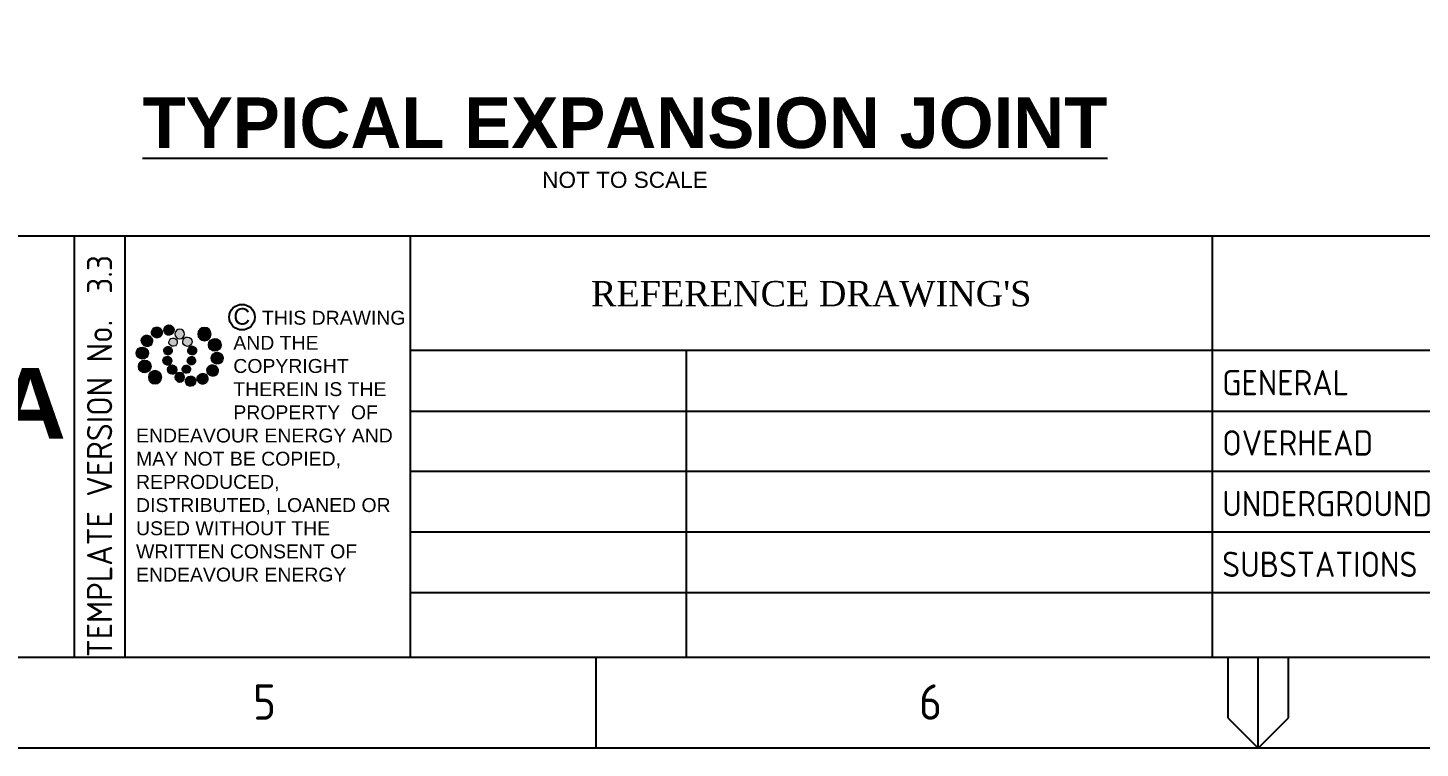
# Paper-space layout 'SHEET (5)' of a CAD drawing. Header units: metres. Extents: x -9 to 1337, y -9 to 581.
# Drawn here: x 285.9 to 423.6, y -5.4 to 65.8 of the extents above; entities that cross this region are included whole.
import ezdxf
from ezdxf.enums import TextEntityAlignment as Align

# ---------------------------------------------------------------- set-up
doc = ezdxf.new("R2010")
doc.units = ezdxf.units.M
doc.layers.get('0').update_dxf_attribs({"color": 6})
doc.layers.add('_User Miscellaneous5', color=7, linetype='Continuous')
doc.layers.add('Notes', color=7, linetype='Continuous')
doc.styles.add('ARIAL', font='arial.ttf', dxfattribs={"height": 2})
doc.styles.add('ARIALBOLD', font='arialbd.ttf')
doc.styles.add('iecISOCP', font='isocp.shx')
doc.styles.add('iecTimesNewRoman', font='times.ttf')
doc.styles.get("Standard").update_dxf_attribs({"font": 'arial.ttf'})
doc.linetypes.add('Cable G', pattern='A,6,-0.5,["G",Standard,S=1.7,R=0,X=0.3,Y=-0.8],-2.8', length=9.3)

# ---------------------------------------------------------------- blocks, each defined once
blk = doc.blocks.new('EE_LOGO_SMALL')
at = {"layer": 'Notes'}
h = blk.add_hatch(color=256, dxfattribs=at)
edge = h.paths.add_edge_path()
edge.add_spline(control_points=[(-4.19, 5.89), (-4.56, 6.46), (-5.32, 6.62), (-5.88, 6.26), (-6.45, 5.89), (-6.61, 5.13), (-6.25, 4.56), (-5.88, 4), (-5.13, 3.83), (-4.56, 4.2), (-3.99, 4.56), (-3.82, 5.32), (-4.19, 5.89)], knot_values=[0, 0, 0, 0, 1, 1, 1, 2, 2, 2, 3, 3, 3, 4, 4, 4, 4], degree=3, periodic=0)
h = blk.add_hatch(color=256, dxfattribs=at)
edge = h.paths.add_edge_path()
edge.add_spline(control_points=[(-1.35, 5.88), (-1.41, 6.52), (-1.98, 6.98), (-2.62, 6.92), (-3.26, 6.85), (-3.72, 6.28), (-3.66, 5.65), (-3.6, 5.01), (-3.03, 4.54), (-2.39, 4.61), (-1.75, 4.67), (-1.28, 5.24), (-1.35, 5.88)], knot_values=[0, 0, 0, 0, 1, 1, 1, 2, 2, 2, 3, 3, 3, 4, 4, 4, 4], degree=3, periodic=0)
h = blk.add_hatch(color=256, dxfattribs=at)
edge = h.paths.add_edge_path()
edge.add_spline(control_points=[(6.99, 4.87), (6.99, 4.04), (6.32, 3.36), (5.48, 3.36), (4.65, 3.36), (3.97, 4.04), (3.97, 4.87), (3.97, 5.71), (4.65, 6.38), (5.48, 6.38), (6.32, 6.38), (6.99, 5.71), (6.99, 4.87)], knot_values=[0, 0, 0, 0, 1, 1, 1, 2, 2, 2, 3, 3, 3, 4, 4, 4, 4], degree=3, periodic=0)
h = blk.add_hatch(color=256, dxfattribs=at)
edge = h.paths.add_edge_path()
edge.add_spline(control_points=[(-6.81, 4.47), (-7.42, 4.82), (-8.21, 4.62), (-8.57, 4), (-8.92, 3.39), (-8.72, 2.6), (-8.1, 2.25), (-7.49, 1.89), (-6.7, 2.09), (-6.34, 2.71), (-5.98, 3.32), (-6.19, 4.11), (-6.81, 4.47)], knot_values=[0, 0, 0, 0, 1, 1, 1, 2, 2, 2, 3, 3, 3, 4, 4, 4, 4], degree=3, periodic=0)
h = blk.add_hatch(color=256, dxfattribs=at)
edge = h.paths.add_edge_path()
edge.add_spline(control_points=[(1.01, 4.87), (1.01, 4.27), (0.53, 3.79), (-0.07, 3.79), (-0.67, 3.79), (-1.16, 4.27), (-1.16, 4.87), (-1.16, 5.47), (-0.67, 5.96), (-0.07, 5.96), (0.53, 5.96), (1.01, 5.47), (1.01, 4.87)], knot_values=[0, 0, 0, 0, 1, 1, 1, 2, 2, 2, 3, 3, 3, 4, 4, 4, 4], degree=3, periodic=0)
edge = h.paths.add_edge_path()
edge.add_spline(control_points=[(-1.36, 3.98), (-1.87, 4.09), (-2.38, 3.77), (-2.49, 3.26), (-2.6, 2.75), (-2.27, 2.24), (-1.76, 2.13), (-1.25, 2.02), (-0.75, 2.35), (-0.64, 2.86), (-0.53, 3.37), (-0.85, 3.87), (-1.36, 3.98)], knot_values=[0, 0, 0, 0, 1, 1, 1, 2, 2, 2, 3, 3, 3, 4, 4, 4, 4], degree=3, periodic=0)
h = blk.add_hatch(color=256, dxfattribs=at)
edge = h.paths.add_edge_path()
edge.add_spline(control_points=[(2.33, 2.37), (2.77, 2.76), (2.8, 3.42), (2.42, 3.85), (2.03, 4.29), (1.37, 4.32), (0.94, 3.94), (0.51, 3.55), (0.47, 2.89), (0.85, 2.46), (1.24, 2.03), (1.9, 1.99), (2.33, 2.37)], knot_values=[0, 0, 0, 0, 1, 1, 1, 2, 2, 2, 3, 3, 3, 4, 4, 4, 4], degree=3, periodic=0)
edge = h.paths.add_edge_path()
edge.add_spline(control_points=[(1.01, 4.87), (1.01, 4.27), (0.53, 3.79), (-0.07, 3.79), (-0.67, 3.79), (-1.16, 4.27), (-1.16, 4.87), (-1.16, 5.47), (-0.67, 5.96), (-0.07, 5.96), (0.53, 5.96), (1.01, 5.47), (1.01, 4.87)], knot_values=[0, 0, 0, 0, 1, 1, 1, 2, 2, 2, 3, 3, 3, 4, 4, 4, 4], degree=3, periodic=0)
h = blk.add_hatch(color=256, dxfattribs=at)
edge = h.paths.add_edge_path()
edge.add_spline(control_points=[(1.01, 4.87), (1.01, 4.27), (0.53, 3.79), (-0.07, 3.79), (-0.67, 3.79), (-1.16, 4.27), (-1.16, 4.87), (-1.16, 5.47), (-0.67, 5.96), (-0.07, 5.96), (0.53, 5.96), (1.01, 5.47), (1.01, 4.87)], knot_values=[0, 0, 0, 0, 1, 1, 1, 2, 2, 2, 3, 3, 3, 4, 4, 4, 4], degree=3, periodic=0)
edge = h.paths.add_edge_path(flags=16)
edge.add_spline(control_points=[(1.01, 4.87), (1.01, 4.27), (0.53, 3.79), (-0.07, 3.79), (-0.67, 3.79), (-1.16, 4.27), (-1.16, 4.87), (-1.16, 5.47), (-0.67, 5.96), (-0.07, 5.96), (0.53, 5.96), (1.01, 5.47), (1.01, 4.87)], knot_values=[0, 0, 0, 0, 1, 1, 1, 2, 2, 2, 3, 3, 3, 4, 4, 4, 4], degree=3, periodic=0)
h = blk.add_hatch(color=256, dxfattribs=at)
edge = h.paths.add_edge_path()
edge.add_spline(control_points=[(8.37, 1.14), (9.1, 1.46), (9.42, 2.3), (9.11, 3.02), (8.79, 3.74), (7.95, 4.07), (7.23, 3.75), (6.51, 3.43), (6.18, 2.59), (6.49, 1.87), (6.81, 1.15), (7.65, 0.82), (8.37, 1.14)], knot_values=[0, 0, 0, 0, 1, 1, 1, 2, 2, 2, 3, 3, 3, 4, 4, 4, 4], degree=3, periodic=0)
h = blk.add_hatch(color=256, dxfattribs=at)
edge = h.paths.add_edge_path()
edge.add_spline(control_points=[(-8.41, 1.95), (-9.16, 1.99), (-9.8, 1.42), (-9.84, 0.67), (-9.89, -0.07), (-9.31, -0.71), (-8.56, -0.75), (-7.82, -0.8), (-7.18, -0.23), (-7.14, 0.52), (-7.09, 1.27), (-7.66, 1.91), (-8.41, 1.95)], knot_values=[0, 0, 0, 0, 1, 1, 1, 2, 2, 2, 3, 3, 3, 4, 4, 4, 4], degree=3, periodic=0)
h = blk.add_hatch(color=256, dxfattribs=at)
edge = h.paths.add_edge_path()
edge.add_spline(control_points=[(-2.5, 2.07), (-3.02, 2.18), (-3.52, 1.86), (-3.63, 1.35), (-3.74, 0.84), (-3.41, 0.33), (-2.91, 0.22), (-2.39, 0.11), (-1.89, 0.43), (-1.78, 0.95), (-1.67, 1.46), (-1.99, 1.96), (-2.5, 2.07)], knot_values=[0, 0, 0, 0, 1, 1, 1, 2, 2, 2, 3, 3, 3, 4, 4, 4, 4], degree=3, periodic=0)
h = blk.add_hatch(color=256, dxfattribs=at)
edge = h.paths.add_edge_path()
edge.add_spline(control_points=[(2.98, 0.19), (3.52, 0.33), (3.83, 0.88), (3.69, 1.41), (3.55, 1.94), (3.01, 2.26), (2.48, 2.12), (1.95, 1.98), (1.63, 1.43), (1.77, 0.9), (1.91, 0.37), (2.45, 0.05), (2.98, 0.19)], knot_values=[0, 0, 0, 0, 1, 1, 1, 2, 2, 2, 3, 3, 3, 4, 4, 4, 4], degree=3, periodic=0)
h = blk.add_hatch(color=256, dxfattribs=at)
edge = h.paths.add_edge_path()
edge.add_spline(control_points=[(8.27, -1.91), (9.01, -1.95), (9.65, -1.38), (9.69, -0.63), (9.74, 0.12), (9.17, 0.75), (8.42, 0.8), (7.67, 0.84), (7.03, 0.27), (6.99, -0.48), (6.95, -1.22), (7.52, -1.87), (8.27, -1.91)], knot_values=[0, 0, 0, 0, 1, 1, 1, 2, 2, 2, 3, 3, 3, 4, 4, 4, 4], degree=3, periodic=0)
h = blk.add_hatch(color=256, dxfattribs=at)
edge = h.paths.add_edge_path()
edge.add_spline(control_points=[(-8.52, -1.1), (-9.24, -1.42), (-9.57, -2.26), (-9.25, -2.98), (-8.94, -3.7), (-8.09, -4.03), (-7.37, -3.71), (-6.65, -3.39), (-6.33, -2.55), (-6.64, -1.83), (-6.96, -1.11), (-7.8, -0.78), (-8.52, -1.1)], knot_values=[0, 0, 0, 0, 1, 1, 1, 2, 2, 2, 3, 3, 3, 4, 4, 4, 4], degree=3, periodic=0)
h = blk.add_hatch(color=256, dxfattribs=at)
edge = h.paths.add_edge_path()
edge.add_spline(control_points=[(-3.13, -0.15), (-3.66, -0.29), (-3.98, -0.84), (-3.84, -1.37), (-3.7, -1.9), (-3.15, -2.22), (-2.62, -2.08), (-2.09, -1.94), (-1.78, -1.39), (-1.91, -0.86), (-2.06, -0.33), (-2.6, -0.01), (-3.13, -0.15)], knot_values=[0, 0, 0, 0, 1, 1, 1, 2, 2, 2, 3, 3, 3, 4, 4, 4, 4], degree=3, periodic=0)
h = blk.add_hatch(color=256, dxfattribs=at)
edge = h.paths.add_edge_path()
edge.add_spline(control_points=[(-2.48, -2.33), (-2.91, -2.72), (-2.95, -3.38), (-2.56, -3.81), (-2.18, -4.24), (-1.52, -4.28), (-1.08, -3.9), (-0.65, -3.51), (-0.62, -2.85), (-1, -2.42), (-1.39, -1.98), (-2.05, -1.95), (-2.48, -2.33)], knot_values=[0, 0, 0, 0, 1, 1, 1, 2, 2, 2, 3, 3, 3, 4, 4, 4, 4], degree=3, periodic=0)
h = blk.add_hatch(color=256, dxfattribs=at)
edge = h.paths.add_edge_path()
edge.add_spline(control_points=[(1.22, -3.94), (1.73, -4.05), (2.23, -3.73), (2.34, -3.22), (2.45, -2.71), (2.13, -2.2), (1.62, -2.09), (1.11, -1.98), (0.6, -2.3), (0.49, -2.81), (0.38, -3.32), (0.71, -3.83), (1.22, -3.94)], knot_values=[0, 0, 0, 0, 1, 1, 1, 2, 2, 2, 3, 3, 3, 4, 4, 4, 4], degree=3, periodic=0)
h = blk.add_hatch(color=256, dxfattribs=at)
edge = h.paths.add_edge_path()
edge.add_spline(control_points=[(2.36, -2.03), (2.87, -2.14), (3.37, -1.81), (3.48, -1.3), (3.59, -0.79), (3.27, -0.29), (2.76, -0.18), (2.25, -0.07), (1.74, -0.39), (1.63, -0.9), (1.52, -1.41), (1.85, -1.92), (2.36, -2.03)], knot_values=[0, 0, 0, 0, 1, 1, 1, 2, 2, 2, 3, 3, 3, 4, 4, 4, 4], degree=3, periodic=0)
h = blk.add_hatch(color=256, dxfattribs=at)
edge = h.paths.add_edge_path()
edge.add_spline(control_points=[(6.66, -4.43), (7.27, -4.78), (8.06, -4.58), (8.42, -3.96), (8.78, -3.35), (8.57, -2.56), (7.96, -2.2), (7.34, -1.84), (6.55, -2.05), (6.2, -2.66), (5.84, -3.28), (6.04, -4.07), (6.66, -4.43)], knot_values=[0, 0, 0, 0, 1, 1, 1, 2, 2, 2, 3, 3, 3, 4, 4, 4, 4], degree=3, periodic=0)
h = blk.add_hatch(color=256, dxfattribs=at)
edge = h.paths.add_edge_path()
edge.add_spline(control_points=[(-7.14, -4.83), (-7.14, -4), (-6.46, -3.32), (-5.63, -3.32), (-4.8, -3.32), (-4.12, -4), (-4.12, -4.83), (-4.12, -5.67), (-4.8, -6.34), (-5.63, -6.34), (-6.46, -6.34), (-7.14, -5.67), (-7.14, -4.83)], knot_values=[0, 0, 0, 0, 1, 1, 1, 2, 2, 2, 3, 3, 3, 4, 4, 4, 4], degree=3, periodic=0)
h = blk.add_hatch(color=256, dxfattribs=at)
edge = h.paths.add_edge_path()
edge.add_spline(control_points=[(-1.16, -4.83), (-1.16, -4.23), (-0.67, -3.74), (-0.07, -3.74), (0.53, -3.74), (1.01, -4.23), (1.01, -4.83), (1.01, -5.43), (0.53, -5.92), (-0.07, -5.92), (-0.67, -5.92), (-1.16, -5.43), (-1.16, -4.83)], knot_values=[0, 0, 0, 0, 1, 1, 1, 2, 2, 2, 3, 3, 3, 4, 4, 4, 4], degree=3, periodic=0)
h = blk.add_hatch(color=256, dxfattribs=at)
edge = h.paths.add_edge_path()
edge.add_spline(control_points=[(1.2, -5.84), (1.27, -6.47), (1.84, -6.94), (2.47, -6.87), (3.11, -6.81), (3.58, -6.24), (3.51, -5.6), (3.45, -4.96), (2.88, -4.5), (2.24, -4.56), (1.6, -4.63), (1.13, -5.2), (1.2, -5.84)], knot_values=[0, 0, 0, 0, 1, 1, 1, 2, 2, 2, 3, 3, 3, 4, 4, 4, 4], degree=3, periodic=0)
h = blk.add_hatch(color=256, dxfattribs=at)
edge = h.paths.add_edge_path()
edge.add_spline(control_points=[(4.05, -5.84), (4.41, -6.41), (5.17, -6.58), (5.73, -6.21), (6.3, -5.85), (6.46, -5.09), (6.1, -4.52), (5.73, -3.95), (4.98, -3.79), (4.41, -4.16), (3.84, -4.52), (3.68, -5.28), (4.05, -5.84)], knot_values=[0, 0, 0, 0, 1, 1, 1, 2, 2, 2, 3, 3, 3, 4, 4, 4, 4], degree=3, periodic=0)
at = {"layer": 'Notes', "lineweight": 0}
for points in [[(1.85, 2.13), (1.85, 2.13)], [(-1.99, -2.08), (-1.99, -2.08)]]:
    blk.add_lwpolyline(points, dxfattribs=at)
for points in [[(-4.19, 5.89), (-4.56, 6.46), (-5.32, 6.62), (-5.88, 6.26), (-6.45, 5.89), (-6.61, 5.13), (-6.25, 4.56), (-5.88, 4), (-5.13, 3.83), (-4.56, 4.2), (-3.99, 4.56), (-3.82, 5.32), (-4.19, 5.89)], [(-1.35, 5.88), (-1.41, 6.52), (-1.98, 6.98), (-2.62, 6.92), (-3.26, 6.85), (-3.72, 6.28), (-3.66, 5.65), (-3.6, 5.01), (-3.03, 4.54), (-2.39, 4.61), (-1.75, 4.67), (-1.28, 5.24), (-1.35, 5.88)], [(6.99, 4.87), (6.99, 4.04), (6.32, 3.36), (5.48, 3.36), (4.65, 3.36), (3.97, 4.04), (3.97, 4.87), (3.97, 5.71), (4.65, 6.38), (5.48, 6.38), (6.32, 6.38), (6.99, 5.71), (6.99, 4.87)], [(-6.81, 4.47), (-7.42, 4.82), (-8.21, 4.62), (-8.57, 4), (-8.92, 3.39), (-8.72, 2.6), (-8.1, 2.25), (-7.49, 1.89), (-6.7, 2.09), (-6.34, 2.71), (-5.98, 3.32), (-6.19, 4.11), (-6.81, 4.47)], [(-1.36, 3.98), (-1.87, 4.09), (-2.38, 3.77), (-2.49, 3.26), (-2.6, 2.75), (-2.27, 2.24), (-1.76, 2.13), (-1.25, 2.02), (-0.75, 2.35), (-0.64, 2.86), (-0.53, 3.37), (-0.85, 3.87), (-1.36, 3.98)], [(1.01, 4.87), (1.01, 4.27), (0.53, 3.79), (-0.07, 3.79), (-0.67, 3.79), (-1.16, 4.27), (-1.16, 4.87), (-1.16, 5.47), (-0.67, 5.96), (-0.07, 5.96), (0.53, 5.96), (1.01, 5.47), (1.01, 4.87)], [(1.01, 4.87), (1.01, 4.27), (0.53, 3.79), (-0.07, 3.79), (-0.67, 3.79), (-1.16, 4.27), (-1.16, 4.87), (-1.16, 5.47), (-0.67, 5.96), (-0.07, 5.96), (0.53, 5.96), (1.01, 5.47), (1.01, 4.87)], [(2.33, 2.37), (2.77, 2.76), (2.8, 3.42), (2.42, 3.85), (2.03, 4.29), (1.37, 4.32), (0.94, 3.94), (0.51, 3.55), (0.47, 2.89), (0.85, 2.46), (1.24, 2.03), (1.9, 1.99), (2.33, 2.37)], [(8.37, 1.14), (9.1, 1.46), (9.42, 2.3), (9.11, 3.02), (8.79, 3.74), (7.95, 4.07), (7.23, 3.75), (6.51, 3.43), (6.18, 2.59), (6.49, 1.87), (6.81, 1.15), (7.65, 0.82), (8.37, 1.14)], [(-8.41, 1.95), (-9.16, 1.99), (-9.8, 1.42), (-9.84, 0.67), (-9.89, -0.07), (-9.31, -0.71), (-8.56, -0.75), (-7.82, -0.8), (-7.18, -0.23), (-7.14, 0.52), (-7.09, 1.27), (-7.66, 1.91), (-8.41, 1.95)], [(-2.5, 2.07), (-3.02, 2.18), (-3.52, 1.86), (-3.63, 1.35), (-3.74, 0.84), (-3.41, 0.33), (-2.91, 0.22), (-2.39, 0.11), (-1.89, 0.43), (-1.78, 0.95), (-1.67, 1.46), (-1.99, 1.96), (-2.5, 2.07)], [(2.98, 0.19), (3.52, 0.33), (3.83, 0.88), (3.69, 1.41), (3.55, 1.94), (3.01, 2.26), (2.48, 2.12), (1.95, 1.98), (1.63, 1.43), (1.77, 0.9), (1.91, 0.37), (2.45, 0.05), (2.98, 0.19)], [(8.27, -1.91), (9.01, -1.95), (9.65, -1.38), (9.69, -0.63), (9.74, 0.12), (9.17, 0.75), (8.42, 0.8), (7.67, 0.84), (7.03, 0.27), (6.99, -0.48), (6.95, -1.22), (7.52, -1.87), (8.27, -1.91)], [(-8.52, -1.1), (-9.24, -1.42), (-9.57, -2.26), (-9.25, -2.98), (-8.94, -3.7), (-8.09, -4.03), (-7.37, -3.71), (-6.65, -3.39), (-6.33, -2.55), (-6.64, -1.83), (-6.96, -1.11), (-7.8, -0.78), (-8.52, -1.1)], [(-3.13, -0.15), (-3.66, -0.29), (-3.98, -0.84), (-3.84, -1.37), (-3.7, -1.9), (-3.15, -2.22), (-2.62, -2.08), (-2.09, -1.94), (-1.78, -1.39), (-1.91, -0.86), (-2.06, -0.33), (-2.6, -0.01), (-3.13, -0.15)], [(-2.48, -2.33), (-2.91, -2.72), (-2.95, -3.38), (-2.56, -3.81), (-2.18, -4.24), (-1.52, -4.28), (-1.08, -3.9), (-0.65, -3.51), (-0.62, -2.85), (-1, -2.42), (-1.39, -1.98), (-2.05, -1.95), (-2.48, -2.33)], [(1.22, -3.94), (1.73, -4.05), (2.23, -3.73), (2.34, -3.22), (2.45, -2.71), (2.13, -2.2), (1.62, -2.09), (1.11, -1.98), (0.6, -2.3), (0.49, -2.81), (0.38, -3.32), (0.71, -3.83), (1.22, -3.94)], [(2.36, -2.03), (2.87, -2.14), (3.37, -1.81), (3.48, -1.3), (3.59, -0.79), (3.27, -0.29), (2.76, -0.18), (2.25, -0.07), (1.74, -0.39), (1.63, -0.9), (1.52, -1.41), (1.85, -1.92), (2.36, -2.03)], [(6.66, -4.43), (7.27, -4.78), (8.06, -4.58), (8.42, -3.96), (8.78, -3.35), (8.57, -2.56), (7.96, -2.2), (7.34, -1.84), (6.55, -2.05), (6.2, -2.66), (5.84, -3.28), (6.04, -4.07), (6.66, -4.43)], [(-7.14, -4.83), (-7.14, -4), (-6.46, -3.32), (-5.63, -3.32), (-4.8, -3.32), (-4.12, -4), (-4.12, -4.83), (-4.12, -5.67), (-4.8, -6.34), (-5.63, -6.34), (-6.46, -6.34), (-7.14, -5.67), (-7.14, -4.83)], [(-1.16, -4.83), (-1.16, -4.23), (-0.67, -3.74), (-0.07, -3.74), (0.53, -3.74), (1.01, -4.23), (1.01, -4.83), (1.01, -5.43), (0.53, -5.92), (-0.07, -5.92), (-0.67, -5.92), (-1.16, -5.43), (-1.16, -4.83)], [(1.2, -5.84), (1.27, -6.47), (1.84, -6.94), (2.47, -6.87), (3.11, -6.81), (3.58, -6.24), (3.51, -5.6), (3.45, -4.96), (2.88, -4.5), (2.24, -4.56), (1.6, -4.63), (1.13, -5.2), (1.2, -5.84)], [(4.05, -5.84), (4.41, -6.41), (5.17, -6.58), (5.73, -6.21), (6.3, -5.85), (6.46, -5.09), (6.1, -4.52), (5.73, -3.95), (4.98, -3.79), (4.41, -4.16), (3.84, -4.52), (3.68, -5.28), (4.05, -5.84)]]:
    blk.add_open_spline(points, degree=3, knots=[0, 0, 0, 0, 1, 1, 1, 2, 2, 2, 3, 3, 3, 4, 4, 4, 4], dxfattribs=at)
blk = doc.blocks.new('EE_COPYRIGHT_A1')
at = {"layer": 'Notes'}
blk.add_circle((9.53, -0.82), 1.15, dxfattribs=at)
at = {"xscale": 0.4, "yscale": 0.4, "zscale": 0.4}
blk.add_blockref('EE_LOGO_SMALL', (3.96, -4.29), dxfattribs=at)
at = {"layer": 'Notes', "insert": (0, 0), "char_height": 1.25, "width": 24.1208, "attachment_point": 1, "style": 'ARIAL'}
blk.add_mtext('\\pt8.75;               ^I{\\H1.2x;C } THIS DRAWING\\P\\pi-8.75,l8.75,t8.75,20;       ^IAND THE ^I\\P\\pi0,t8.75;COPYRIGHT\\P\\pi-8.75,t1.25,8.75;^I^ITHEREIN IS THE PROPERTY  OF \\P\\pi0,l0,t1.25;ENDEAVOUR ENERGY AND MAY NOT BE COPIED, REPRODUCED, DISTRIBUTED, LOANED OR USED WITHOUT THE WRITTEN CONSENT OF ENDEAVOUR ENERGY', dxfattribs=at)
blk = doc.blocks.new('A1_FRAME_TITLE')
at = {"layer": 'Notes', "color": 3, "linetype": 'Continuous'}
for p, q in [((299.54, 47.62), (299.54, 5.97)), ((304.54, 47.62), (304.54, 5.97)), ((332.78, 47.62), (332.78, 5.97)), ((412.12, 47.62), (412.12, 5.97))]:
    blk.add_line(p, q, dxfattribs=at)
at = {"layer": 'Notes', "color": 7}
for p, q in [((332.81, 36.33), (478.24, 36.33)), ((360.07, 36.33), (360.07, 5.97)), ((332.78, 30.28), (478.24, 30.28)), ((478.24, 24.33), (332.78, 24.33)), ((478.24, 18.33), (332.78, 18.33)), ((478.24, 12.33), (332.78, 12.33))]:
    blk.add_line(p, q, dxfattribs=at)
at = {"layer": 'Notes', "linetype": 'Continuous'}
for p, q in [((351.17, -3.03), (351.17, 5.97)), ((413.68, 5.97), (413.68, -0.03)), ((416.68, -3.03), (416.68, 5.97)), ((419.68, -0.03), (419.68, 5.97)), ((413.68, -0.03), (416.68, -3.03)), ((416.68, -3.03), (419.68, -0.03))]:
    blk.add_line(p, q, dxfattribs=at)
at = {"layer": 'Notes', "color": 3, "linetype": 'Continuous', "flags": 128}
for points in [[(123.8, 47.62), (824.37, 47.62)], [(123.8, 5.97), (824.37, 5.97)]]:
    blk.add_lwpolyline(points, dxfattribs=at)
at = {"layer": 'Notes', "xscale": 1.1, "yscale": 1.1, "zscale": 1.1}
blk.add_blockref('EE_COPYRIGHT_A1', (305.65, 40.49), dxfattribs=at)
blk.add_attdef('DRAFT_NUM', (29.9, 23.29), '', height=2.5, rotation=90)
at = {"layer": 'Notes', "style": 'iecTimesNewRoman'}
blk.add_text("REFERENCE DRAWING'S", height=2.5, dxfattribs=at).set_placement((372.45, 40.66), align=Align.CENTER)
at = {"layer": 'Notes', "color": 7, "style": 'iecISOCP'}
blk.add_text('TEMPLATE VERSION No.', height=2.5, rotation=90, dxfattribs=at).set_placement((302.04, 5.97), align=Align.MIDDLE_LEFT)
for s, height, p in [('GENERAL', 2.5, (413.12, 31.86)), ('OVERHEAD', 2.5, (413.12, 25.9)), ('UNDERGROUND', 2.5, (413.12, 19.9)), ('SUBSTATIONS', 2.5, (413.12, 13.9)), ('5', 3.5, (317.21, -0.22)), ('6', 3.5, (383.12, -0.22))]:
    blk.add_text(s, height=height, dxfattribs=at).set_placement(p)
at = {"layer": 'Notes', "color": 7, "style": 'iecISOCP', "flags": 8}
blk.add_attdef('VERSION_NO', text='', height=2.5, rotation=90, dxfattribs=at).set_placement((302.04, 43.81), align=Align.MIDDLE_CENTER)
at = {"layer": 'Notes', "color": 7, "style": 'iecISOCP'}
for tag, p in [('CAP_NO', (513.19, 43.46)), ('IE_NUM', (513.05, 37.81)), ('REF_No_1', (335.24, 32.31)), ('REF_1', (362.52, 32.31)), ('HV_SWITCH', (513.46, 32.16)), ('GEN_WO', (441.71, 31.76)), ('REF_No_2', (335.24, 26.31)), ('REF_2', (362.52, 26.31)), ('OH_WO', (441.71, 25.81)), ('UBD_REF', (513.05, 25.83)), ('REF_No_3', (335.24, 20.31)), ('REF_3', (362.52, 20.31)), ('UG_WO', (441.71, 20.05)), ('GIS_MAP_No', (513.05, 20.04)), ('REF_No_4', (335.24, 14.31)), ('REF_4', (362.52, 14.31)), ('HV_OP_DIAG', (513.33, 14.2)), ('SUB_WO', (441.71, 13.81)), ('LGA', (512.95, 7.78))]:
    blk.add_attdef(tag, p, '', height=2.5, dxfattribs=at)
at = {"layer": 'Notes', "style": 'iecISOCP'}
for tag, p in [('T1', (684.37, 39.47)), ('T2', (684.37, 34.35)), ('T3', (684.37, 28.92)), ('T4', (684.37, 23.66)), ('T5', (684.37, 18.23)), ('T6', (684.37, 12.97))]:
    blk.add_attdef(tag, text='', height=3.5, dxfattribs=at).set_placement(p, align=Align.CENTER)
at = {"layer": 'Notes', "color": 7, "style": 'iecISOCP'}
for tag, p in [('scale', (567.76, 33.27)), ('DRAWN', (567.76, 24.93)), ('DATE', (567.76, 16.88)), ('DESIGN', (605.62, 9.15))]:
    blk.add_attdef(tag, text='', height=2.5, dxfattribs=at).set_placement(p, align=Align.CENTER)
at = {"layer": 'Notes', "color": 4, "style": 'iecISOCP'}
blk.add_attdef('NUM', text='', height=7, dxfattribs=at).set_placement((792.37, 20.12), align=Align.MIDDLE_CENTER)
at = {"layer": 'Notes', "color": 1, "style": 'iecISOCP'}
blk.add_attdef('REV', text='', height=5, dxfattribs=at).set_placement((820.05, 17.1), align=Align.CENTER)
at = {"layer": 'Notes', "color": 7, "style": 'iecISOCP'}
for tag, p in [('NS', (790.71, 8.12)), ('SHTS', (805.41, 8.12))]:
    blk.add_attdef(tag, text='', height=2.5, dxfattribs=at).set_placement(p, align=Align.MIDDLE)
at = {"layer": 'Notes', "style": 'iecISOCP'}
blk.add_attdef('ExportID', (9.08, 2.39), '', height=2.5, dxfattribs=at)
at = {"layer": 'Notes', "style": 'iecISOCP', "flags": 1}
for tag, p in [('ProjectType', (14.17, -26.8)), ('ProjectNumber', (23.56, -26.82)), ('DrawingNumber', (35.51, -26.8)), ('ProjectDescription', (47.56, -26.83)), ('ExportDate', (60.28, -26.79)), ('ExportUserName', (69.15, -26.8)), ('DesignerCompanyName', (81.48, -26.79)), ('ExportAreaOfInterest', (97.1, -26.81)), ('GIS_SUCCESS', (112, -26.78)), ('CAD_SUCCESS', (121.79, -26.78)), ('DEPOTCODE', (132.11, -26.88)), ('ExportCategories', (140.08, -26.8)), ('Comments', (154.38, -26.88))]:
    blk.add_attdef(tag, p, '', height=1, dxfattribs=at)

psp = doc.layouts.new('SHEET (5)')

# ---------------------------------------------------------------- linework, layer by layer
at = {"layer": '_User Miscellaneous5', "lineweight": 0}
psp.add_lwpolyline([(244.06903, 45.22851), (290.4556, 45.22851), (290.4556, 3.58314), (244.06903, 3.58314)], close=True, dxfattribs=at)
at = {"layer": 'Notes', "color": 3, "linetype": 'Continuous'}
psp.add_lwpolyline([(-9.08156, 581.00396), (824.27082, 581.00396), (824.27082, -5.41686), (-9.08156, -5.41686)], close=True, dxfattribs=at)

# ---------------------------------------------------------------- block references
ref = psp.add_blockref('A1_FRAME_TITLE', (-9.08156, -2.38995))
ref.add_attrib('VERSION_NO', '3.3', dxfattribs={"layer": 'Notes', "color": 7, "height": 2.5, "rotation": 90, "style": 'iecISOCP'}).set_placement((292.9556, 41.42175), align=Align.MIDDLE_CENTER)

# ---------------------------------------------------------------- texts
at = {"layer": '_User Miscellaneous5', "insert": (244.06903, 32.17271), "char_height": 7, "attachment_point": 1, "style": 'ARIALBOLD'}
psp.add_mtext_dynamic_manual_height_columns('\\pi1.5534;{\\C7;DS600BA\\P\\pi8.5797;E5 - 11}', width=46.38657, gutter_width=35, heights=[0], dxfattribs=at)
at = {"layer": 'Notes', "linetype": 'Cable G', "attachment_point": 5}
for s, width, insert, char_height in [('{\\fArial|b1|i0|c0|p34;\\LTYPICAL EXPANSION JOINT}', 97.2760887, (344.9426, 56.38084), 5), ('NOT TO SCALE', 29.0002965, (344.9426, 50.76495), 1.6)]:
    psp.add_mtext_dynamic_manual_height_columns(s, width=width, gutter_width=4, heights=[0], dxfattribs=dict(at, insert=insert, char_height=char_height))

doc.saveas('drawing.dxf')
